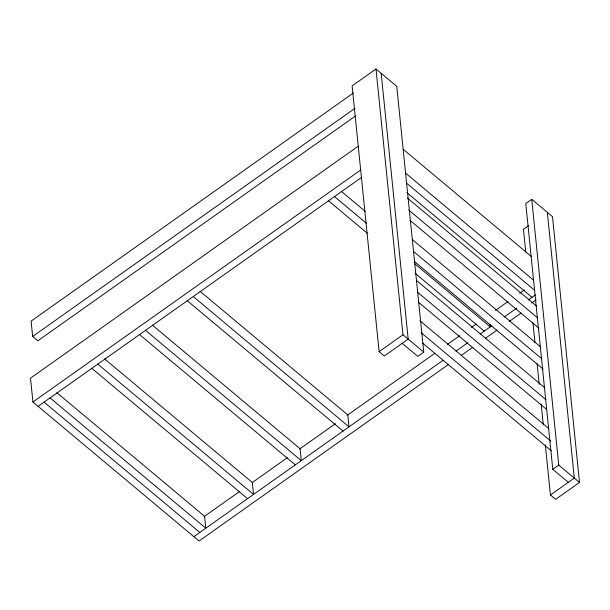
<?xml version="1.0" encoding="UTF-8"?>
<svg xmlns="http://www.w3.org/2000/svg" width="610" height="610" viewBox="0 0 610 610"><rect width="100%" height="100%" fill="white"/><g stroke="black" fill="none" stroke-linecap="round" stroke-linejoin="round"><path stroke-width="0.91" d="M402.211 343.331L417.789 356.362L423.752 352.138L396.759 86.361L375.989 68.991L352.123 85.888L379.115 351.657L384.308 356.004L408.182 339.107L381.181 73.33M353.464 92.949L31.102 321.119L32.658 336.453L37.85 340.799L355.554 115.93M32.658 336.453L355.02 108.283M358.017 146.339L30.5 378.162L32.925 402.013L199.051 541.009L448.777 364.254M32.925 402.013L360.441 170.19M38.117 406.359L361.745 177.289M545.348 444.873L550.441 495L555.634 499.346L579.5 482.449L552.5 216.672L531.737 199.302L525.767 203.526L552.767 469.296L568.345 482.327M528.832 225.41L523.441 229.223L525.751 251.922M379.115 351.657L402.989 334.76L375.989 68.991M204.06 516.662L239.814 491.355M252.25 482.556L287.234 457.79M299.67 448.99L335.431 423.683M347.09 415.425L434.93 353.251M447.366 344.452L459.803 335.645M471.461 327.395L476.128 324.093M495.564 310.337L508 301.531M519.659 293.28L524.325 289.979M193.858 536.67L442.807 360.464M456.028 351.101L467.702 342.843M480.146 334.028L491.82 325.77M504.264 316.964L516.716 308.149M528.26 299.975L535.382 294.935M531.76 302.979L536.236 299.807M461.221 355.447L472.895 347.181M485.339 338.375L497.013 330.117M509.457 321.302L521.123 313.044M552.767 469.296L558.737 465.072L531.737 199.302M550.441 495L574.307 478.103L547.315 212.333M403.24 149.328L531.325 256.497M405.665 173.179L533.75 280.356M406.245 182.886L534.337 290.055M406.824 192.592L532.004 297.322M407.457 198.067L536.426 305.976M408.67 209.992L537.639 317.901M409.989 220.317L538.958 328.218M412.337 239.562L540.582 346.861M413.549 251.488L541.794 358.787M341.28 191.349L365.298 211.449M414.144 261.202L543.113 369.111M334.486 196.58L366.511 223.374M414.548 263.558L490.234 326.891L489.952 324.139M328.523 200.804L367.822 233.683M415.128 273.265L484.271 331.116M416.493 280.455L544.73 387.754M417.705 292.381L545.942 399.68M418.292 302.087L546.537 409.386M419.916 320.73L548.886 428.639M421.129 332.656L550.83 441.175M422.448 342.98L551.417 450.882M402.989 334.76L423.752 352.138M558.737 465.072L579.5 482.449M200.057 291.313L347.799 414.922L349.012 426.847L193.263 296.536M187.293 300.76L343.041 431.072M152.317 325.099L300.059 448.716L301.271 460.641L145.523 330.33M139.56 334.554L295.301 464.866M104.584 358.893L252.319 482.502L253.531 494.428L97.791 364.117M91.82 368.341L247.569 498.652M56.844 392.68L204.586 516.296L205.791 528.222L50.05 397.911M44.08 402.135L199.828 532.446M532.957 322.865L534.97 342.721M537.082 363.529L539.202 384.338M541.215 404.201L543.327 425.01"/></g></svg>
